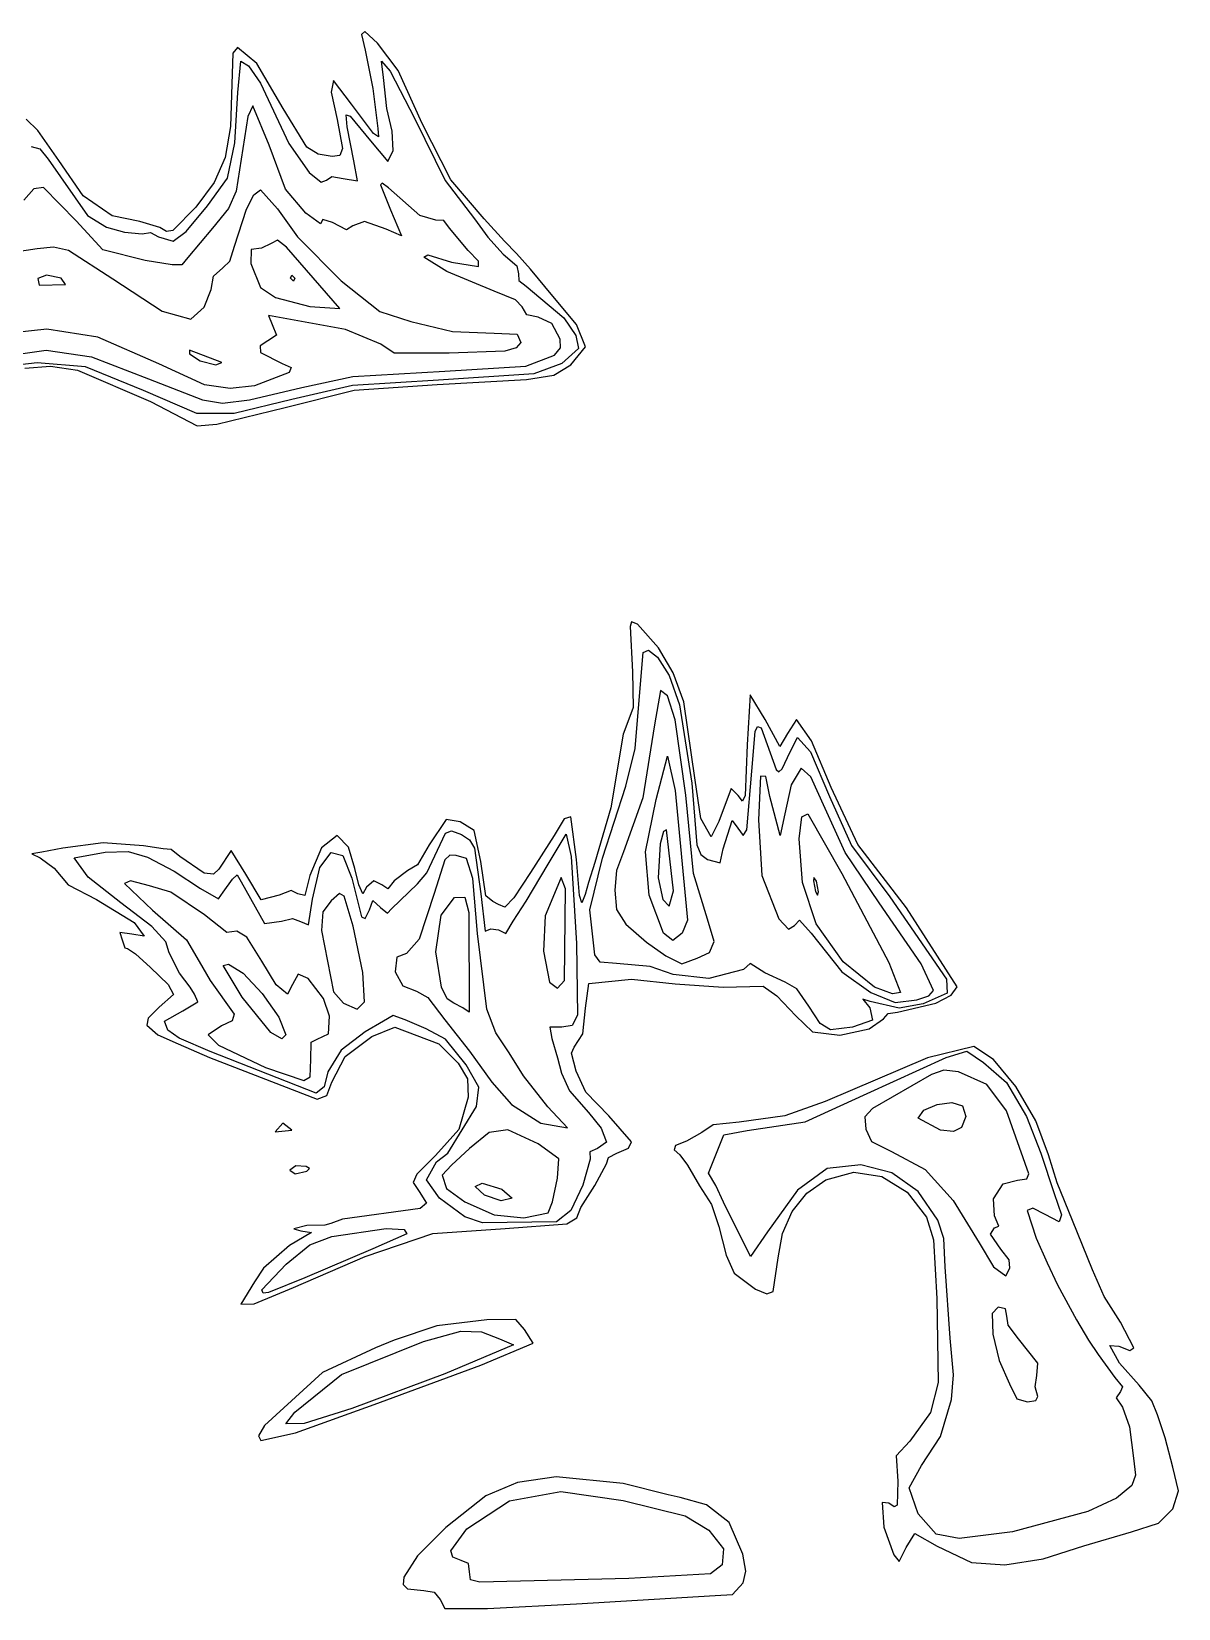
# Model space of a CAD drawing. Extents: x 7 to 148, y 2 to 114.
# Drawn here: x 115.58 to 147.99, y 2.29 to 46.85 of the extents above; entities that cross this region are included whole.
import ezdxf

# ---------------------------------------------------------------- set-up
doc = ezdxf.new("R2010")
doc.units = 0

msp = doc.modelspace()

# ---------------------------------------------------------------- linework, layer by layer
at = {"layer": 'Image'}
for p, q in [((124.996694, 46.849436), (124.903472, 46.762672)), ((125.353343, 46.524108), (124.996694, 46.849436)), ((121.401994, 46.397108), (121.266849, 46.238202)), ((121.943119, 45.947457), (121.401994, 46.397108)), ((124.903472, 46.762672), (125.002688, 46.326922)), ((125.93592, 45.745317), (125.353343, 46.524108)), ((121.266849, 46.238202), (121.241874, 45.359943)), ((121.411847, 45.12824), (121.488796, 46.011341)), ((121.488796, 46.011341), (121.70909, 45.883868)), ((122.690709, 44.670453), (121.943119, 45.947457)), ((125.002688, 46.326922), (125.220948, 45.241693)), ((125.522512, 45.550443), (125.46565, 46.016109)), ((125.46565, 46.016109), (125.716141, 45.733283)), ((121.70909, 45.883868), (122.047498, 45.389796)), ((124.110501, 45.465776), (124.04501, 45.140382)), ((124.623575, 44.796974), (124.110501, 45.465776)), ((125.613298, 44.676424), (125.522512, 45.550443)), ((125.716141, 45.733283), (126.411177, 44.378618)), ((126.61992, 44.246707), (125.93592, 45.745317)), ((121.241874, 45.359943), (121.200399, 44.162723)), ((121.325429, 43.704509), (121.411847, 45.12824)), ((122.047498, 45.389796), (122.852205, 43.687778)), ((124.04501, 45.140382), (124.212098, 44.363642)), ((125.220948, 45.241693), (125.361807, 44.111111)), ((121.827838, 44.746116), (121.686228, 44.449783)), ((122.293504, 43.640444), (121.827838, 44.746116)), ((123.360272, 43.577713), (122.690709, 44.670453)), ((125.238426, 43.971475), (124.623575, 44.796974)), ((125.769034, 44.032514), (125.613298, 44.676424)), ((115.755031, 44.053937), (115.422759, 44.37776)), ((121.200399, 44.162723), (121.046812, 43.289756)), ((121.686228, 44.449783), (121.363285, 42.336693)), ((124.212098, 44.363642), (124.360265, 43.546165)), ((124.495824, 44.153233), (124.46563, 44.493953)), ((124.46563, 44.493953), (124.579239, 44.456088)), ((124.688975, 43.197895), (124.495824, 44.153233)), ((124.579239, 44.456088), (125.153969, 43.757803)), ((126.411177, 44.378618), (127.262189, 42.64004)), ((127.428611, 42.657306), (126.61992, 44.246707)), ((116.344757, 43.207936), (115.755031, 44.053937)), ((121.115548, 42.701138), (121.325429, 43.704509)), ((122.852205, 43.687778), (123.423765, 42.867015)), ((125.153969, 43.757803), (125.642609, 43.179779)), ((125.385246, 43.872259), (125.238426, 43.971475)), ((125.361807, 44.111111), (125.385246, 43.872259)), ((125.796138, 43.488367), (125.769034, 44.032514)), ((115.570011, 43.603112), (115.815979, 43.533002)), ((115.815979, 43.533002), (116.043937, 43.243279)), ((116.043937, 43.243279), (117.161091, 41.649632)), ((121.046812, 43.289756), (120.734988, 42.584527)), ((122.758014, 42.395224), (122.293504, 43.640444)), ((123.672848, 43.380412), (123.360272, 43.577713)), ((124.070554, 43.317862), (123.672848, 43.380412)), ((124.292021, 43.350307), (124.070554, 43.317862)), ((124.360265, 43.546165), (124.292021, 43.350307)), ((125.642609, 43.179779), (125.796138, 43.488367)), ((117.031972, 42.211015), (116.344757, 43.207936)), ((123.423765, 42.867015), (123.766733, 42.592609)), ((124.787656, 42.632706), (124.688975, 43.197895)), ((115.63978, 42.403959), (115.361498, 42.083895)), ((115.914889, 42.43825), (115.63978, 42.403959)), ((116.841012, 41.496491), (115.914889, 42.43825)), ((120.734988, 42.584527), (120.218803, 41.890521)), ((120.55137, 41.925891), (121.115548, 42.701138)), ((121.363285, 42.336693), (121.147927, 41.846423)), ((121.857885, 42.237001), (122.044484, 42.375833)), ((122.044484, 42.375833), (122.525114, 41.836332)), ((123.327105, 41.712902), (122.758014, 42.395224)), ((123.766733, 42.592609), (123.916847, 42.653798)), ((123.916847, 42.653798), (124.06668, 42.753696)), ((124.06668, 42.753696), (124.387638, 42.697709)), ((124.387638, 42.697709), (124.787656, 42.632706)), ((125.487689, 42.568752), (125.437016, 42.513436)), ((125.437016, 42.513436), (125.719682, 41.814959)), ((125.666006, 42.432239), (125.487689, 42.568752)), ((126.552178, 41.653539), (125.666006, 42.432239)), ((127.262189, 42.64004), (128.095912, 41.557168)), ((128.365202, 41.555684), (127.428611, 42.657306)), ((117.855852, 41.640271), (117.031972, 42.211015)), ((120.218803, 41.890521), (119.57418, 41.223056)), ((119.947973, 41.199724), (120.55137, 41.925891)), ((121.655372, 41.825114), (121.857885, 42.237001)), ((117.594282, 40.676205), (116.841012, 41.496491)), ((117.161091, 41.649632), (117.697319, 41.317115)), ((118.639618, 41.480103), (117.855852, 41.640271)), ((119.202097, 41.30995), (118.639618, 41.480103)), ((121.147927, 41.846423), (120.690774, 41.29507)), ((121.317703, 40.780204), (121.655372, 41.825114)), ((122.525114, 41.836332), (123.089284, 41.048599)), ((123.738556, 41.417348), (123.327105, 41.712902)), ((123.811263, 41.533649), (123.738556, 41.417348)), ((124.079733, 41.448983), (123.811263, 41.533649)), ((124.480666, 41.243548), (124.079733, 41.448983)), ((124.99059, 41.477912), (124.659794, 41.359453)), ((125.596584, 41.265084), (124.99059, 41.477912)), ((125.719682, 41.814959), (126.028275, 41.079334)), ((126.997977, 41.515716), (126.552178, 41.653539)), ((127.231531, 41.511576), (126.997977, 41.515716)), ((127.385859, 41.293641), (127.231531, 41.511576)), ((128.095912, 41.557168), (128.47629, 41.037723)), ((128.947171, 40.922984), (128.365202, 41.555684)), ((117.697319, 41.317115), (118.205776, 41.184291)), ((118.205776, 41.184291), (118.705539, 41.13615)), ((118.705539, 41.13615), (118.943772, 41.171375)), ((118.943772, 41.171375), (119.167075, 41.048862)), ((119.167075, 41.048862), (119.579947, 40.929293)), ((119.395529, 41.195882), (119.202097, 41.30995)), ((119.57418, 41.223056), (119.395529, 41.195882)), ((119.579947, 40.929293), (119.947973, 41.199724)), ((120.690774, 41.29507), (119.997945, 40.463165)), ((123.089284, 41.048599), (124.327859, 39.803835)), ((124.659794, 41.359453), (124.480666, 41.243548)), ((126.028275, 41.079334), (125.596584, 41.265084)), ((127.916001, 40.665486), (127.385859, 41.293641)), ((128.47629, 41.037723), (128.905756, 40.554438)), ((114.08819, 40.467576), (115.739188, 40.721456)), ((115.739188, 40.721456), (116.195523, 40.765555)), ((116.195523, 40.765555), (116.624721, 40.668621)), ((116.624721, 40.668621), (117.87696, 39.860162)), ((118.787184, 40.380388), (117.594282, 40.676205)), ((121.18137, 40.363283), (121.317703, 40.780204)), ((121.788259, 40.691853), (121.770026, 40.297158)), ((122.076305, 40.728865), (121.788259, 40.691853)), ((122.352932, 40.860275), (122.076305, 40.728865)), ((122.529673, 40.951689), (122.352932, 40.860275)), ((122.778868, 40.760059), (122.529673, 40.951689)), ((124.29051, 39.020912), (122.778868, 40.760059)), ((128.208933, 40.36261), (127.916001, 40.665486)), ((128.905756, 40.554438), (129.28829, 40.228387)), ((129.285199, 40.575478), (128.947171, 40.922984)), ((129.680031, 40.134399), (129.285199, 40.575478)), ((119.549183, 40.255192), (118.787184, 40.380388)), ((119.821915, 40.25466), (119.549183, 40.255192)), ((119.997945, 40.463165), (119.821915, 40.25466)), ((120.72165, 39.94022), (120.97959, 40.169502)), ((120.97959, 40.169502), (121.18137, 40.363283)), ((121.770026, 40.297158), (122.052447, 39.617936)), ((126.661174, 40.469367), (126.77584, 40.539608)), ((127.313327, 40.065637), (126.661174, 40.469367)), ((126.77584, 40.539608), (127.446623, 40.330331)), ((127.446623, 40.330331), (128.210146, 40.207861)), ((128.210146, 40.207861), (128.208933, 40.36261)), ((129.28829, 40.228387), (129.334401, 39.999473)), ((130.306119, 39.3724), (129.680031, 40.134399)), ((115.998751, 39.96245), (115.752427, 39.874567)), ((115.752427, 39.874567), (115.795631, 39.680229)), ((115.795631, 39.680229), (116.540893, 39.704201)), ((116.411624, 39.875841), (115.998751, 39.96245)), ((116.540893, 39.704203), (116.411624, 39.875841)), ((116.540893, 39.704201), (116.540893, 39.704203)), ((117.87696, 39.860162), (119.269827, 38.945452)), ((120.649848, 39.558598), (120.72165, 39.94022)), ((122.893512, 39.877783), (122.930847, 39.96245)), ((122.983174, 39.793116), (122.893512, 39.877783)), ((122.893512, 39.877783), (122.893512, 39.877783)), ((122.930847, 39.96245), (123.020512, 39.877783)), ((123.020512, 39.877783), (122.983174, 39.793116)), ((124.327859, 39.803835), (125.419121, 38.939156)), ((128.650245, 39.510494), (127.313327, 40.065637)), ((129.334401, 39.999473), (129.346591, 39.809727)), ((129.346591, 39.809727), (129.559265, 39.65607)), ((120.454269, 39.055568), (120.649848, 39.558598)), ((122.052447, 39.617936), (122.470723, 39.336035)), ((122.470723, 39.336035), (123.443844, 39.082838)), ((129.253938, 39.264046), (128.650245, 39.510494)), ((129.443203, 39.073456), (129.253938, 39.264046)), ((129.559265, 39.65607), (130.620081, 38.75836)), ((130.981705, 38.570767), (130.306119, 39.3724)), ((119.269827, 38.945452), (120.077351, 38.723201)), ((120.077351, 38.723201), (120.454269, 39.055568)), ((124.453004, 38.433551), (122.277729, 38.824555)), ((122.277729, 38.824555), (122.374043, 38.571071)), ((123.443844, 39.082838), (124.29051, 39.020912)), ((124.29051, 39.020912), (124.29051, 39.020912)), ((125.419121, 38.939156), (126.297126, 38.658256)), ((129.57562, 38.846398), (129.443203, 39.073456)), ((129.89637, 38.77842), (129.57562, 38.846398)), ((130.282981, 38.598982), (129.89637, 38.77842)), ((116.008324, 38.438452), (114.71217, 38.301742)), ((117.452677, 38.21108), (116.008324, 38.438452)), ((122.374043, 38.571071), (122.497555, 38.269981)), ((125.45208, 38.011444), (124.453004, 38.433551)), ((126.297126, 38.658256), (127.475152, 38.375283)), ((127.475152, 38.375283), (128.651224, 38.325676)), ((128.651224, 38.325676), (129.302107, 38.297408)), ((130.519662, 38.156403), (130.282981, 38.598982)), ((130.620081, 38.75836), (130.961255, 38.255381)), ((131.233168, 37.935794), (130.981705, 38.570767)), ((119.172636, 37.456505), (117.452677, 38.21108)), ((122.258513, 38.112469), (122.040907, 37.963428)), ((122.040907, 37.963428), (122.051794, 37.779724)), ((122.497555, 38.269981), (122.258513, 38.112469)), ((125.822996, 37.761116), (125.45208, 38.011444)), ((129.27164, 37.910105), (128.955549, 37.817489)), ((129.404156, 38.065363), (129.27164, 37.910105)), ((129.302107, 38.297408), (129.404156, 38.065363)), ((130.354403, 37.70612), (130.52347, 37.910185)), ((130.52347, 37.910185), (130.519662, 38.156403)), ((131.033167, 37.887989), (130.563555, 37.471309)), ((130.815095, 37.434592), (131.233168, 37.935794)), ((130.961255, 38.255381), (131.033167, 37.887989)), ((114.729742, 37.666159), (115.99151, 37.845786)), ((115.737455, 37.488905), (114.918567, 37.393501)), ((117.105374, 37.375854), (115.737455, 37.488905)), ((115.99151, 37.845786), (117.272653, 37.660611)), ((117.272653, 37.660611), (118.883161, 37.03622)), ((120.46396, 36.869742), (119.172636, 37.456505)), ((120.951078, 37.499195), (120.037103, 37.845786)), ((120.037103, 37.845786), (120.037305, 37.737666)), ((120.037305, 37.737666), (120.342511, 37.544407)), ((120.342511, 37.544407), (120.786819, 37.429481)), ((120.786819, 37.429481), (120.951078, 37.499195)), ((120.951078, 37.499195), (120.951078, 37.499195)), ((122.051794, 37.779724), (122.660679, 37.466368)), ((122.660679, 37.466368), (122.910964, 37.358079)), ((127.379572, 37.761116), (125.822996, 37.761116)), ((128.955549, 37.817489), (127.379572, 37.761116)), ((129.542249, 37.388611), (130.354403, 37.70612)), ((130.563555, 37.471309), (129.773387, 37.177142)), ((130.335249, 37.139889), (130.815095, 37.434592)), ((115.383768, 37.336582), (116.114004, 37.393683)), ((116.114004, 37.393683), (116.872394, 37.275735)), ((116.872394, 37.275735), (118.939173, 36.390849)), ((118.739882, 36.70194), (117.105374, 37.375854)), ((118.883161, 37.03622), (120.404995, 36.439797)), ((122.855325, 37.210021), (121.877513, 36.835846)), ((122.910964, 37.358079), (122.855325, 37.210021)), ((123.212371, 36.789512), (124.654715, 37.098837)), ((127.077199, 36.997773), (124.645187, 36.843587)), ((124.654715, 37.098837), (127.25384, 37.247201)), ((127.042173, 36.870562), (129.566263, 37.012569)), ((129.773387, 37.177142), (127.077199, 36.997773)), ((127.25384, 37.247201), (129.542249, 37.388611)), ((129.566263, 37.012569), (130.335249, 37.139889)), ((120.248529, 36.059089), (118.739882, 36.70194)), ((120.46396, 36.869739), (120.46396, 36.869742)), ((121.195182, 36.757902), (120.46396, 36.869739)), ((121.877513, 36.835846), (121.195182, 36.757902)), ((121.738488, 36.443157), (123.212371, 36.789512)), ((122.744885, 36.229334), (124.694938, 36.716148)), ((124.645187, 36.843587), (122.935845, 36.450904)), ((124.694938, 36.716148), (127.042173, 36.870562)), ((118.939173, 36.390849), (120.260175, 35.707383)), ((120.404995, 36.439797), (120.972508, 36.348611)), ((120.814845, 35.757368), (122.744885, 36.229334)), ((120.972508, 36.348611), (121.738488, 36.443157)), ((122.935845, 36.450904), (121.303601, 36.05962)), ((121.303601, 36.05962), (120.248529, 36.059089)), ((120.260175, 35.707383), (120.814845, 35.757368)), ((132.532282, 30.172202), (132.493395, 30.034541)), ((132.493395, 30.034541), (132.558014, 28.75714)), ((132.704259, 30.098705), (132.532282, 30.172202)), ((133.293955, 29.433504), (132.704259, 30.098705)), ((133.70752, 28.726291), (133.293955, 29.433504)), ((132.768231, 28.178621), (132.859405, 29.302573)), ((132.859405, 29.302573), (133.008274, 29.364246)), ((133.008274, 29.364246), (133.264112, 29.168471)), ((133.264112, 29.168471), (133.599562, 28.649595)), ((132.558014, 28.75714), (132.579808, 27.748784)), ((133.599562, 28.649595), (133.889623, 27.823642)), ((134.007126, 27.906342), (133.70752, 28.726291)), ((132.639395, 26.585133), (132.768231, 28.178621)), ((133.348517, 28.226352), (133.180507, 27.259894)), ((133.545088, 28.072624), (133.348517, 28.226352)), ((135.882772, 28.109147), (135.803866, 26.690982)), ((136.312384, 27.410648), (135.882772, 28.109147)), ((132.579808, 27.748784), (132.481865, 27.493936)), ((133.761782, 27.399523), (133.545088, 28.072624)), ((133.889623, 27.823642), (134.235045, 25.611468)), ((134.328712, 25.69615), (134.007126, 27.906342)), ((132.481865, 27.493936), (132.292302, 26.99334)), ((133.180507, 27.259894), (132.85199, 25.195986)), ((134.066511, 25.272801), (133.761782, 27.399523)), ((136.025333, 27.069672), (136.091084, 27.210951)), ((136.091084, 27.210951), (136.191848, 27.173082)), ((136.72599, 26.648495), (136.312384, 27.410648)), ((137.190852, 27.408632), (136.941237, 27.012099)), ((137.61904, 26.802405), (137.190852, 27.408632)), ((132.292302, 26.99334), (131.945995, 24.910421)), ((135.936268, 25.950134), (136.025333, 27.069672)), ((136.191848, 27.173082), (136.623449, 25.998603)), ((136.941237, 27.012099), (136.72599, 26.648495)), ((137.013693, 26.497228), (137.220628, 26.901733)), ((137.220628, 26.901733), (137.585513, 26.492359)), ((138.170233, 25.4905), (137.61904, 26.802405)), ((132.372746, 25.526801), (132.639395, 26.585133)), ((133.224295, 25.145802), (133.549776, 26.376148)), ((133.549776, 26.376148), (133.768246, 25.399801)), ((135.803866, 26.690982), (135.744432, 25.263254)), ((136.793184, 26.012325), (137.013693, 26.497228)), ((137.585513, 26.492359), (138.124182, 25.228063)), ((135.788395, 24.285296), (135.936268, 25.950134)), ((136.623449, 25.998603), (136.690872, 25.932387)), ((136.690872, 25.932387), (136.793184, 26.012325)), ((137.321474, 26.030051), (137.044405, 25.557244)), ((137.596638, 25.78359), (137.321474, 26.030051)), ((131.716244, 23.489853), (132.372746, 25.526801)), ((134.235045, 25.611468), (134.376462, 23.867896)), ((134.48768, 24.614442), (134.328712, 25.69615)), ((135.351365, 25.460219), (135.003746, 24.52899)), ((135.542389, 25.25826), (135.351365, 25.460219)), ((136.177544, 25.811008), (136.11759, 24.567972)), ((136.328595, 25.793527), (136.177544, 25.811008)), ((136.439635, 25.231198), (136.328595, 25.793527)), ((137.044405, 25.557244), (136.864889, 24.743635)), ((138.001066, 24.891802), (137.596638, 25.78359)), ((138.92456, 23.872968), (138.170233, 25.4905)), ((132.85199, 25.195986), (132.30991, 23.6646)), ((132.928222, 23.664137), (133.224295, 25.145802)), ((133.768246, 25.399801), (134.111537, 21.737973)), ((134.287562, 23.060062), (134.066511, 25.272801)), ((135.663834, 25.097172), (135.542389, 25.25826)), ((135.744432, 25.263254), (135.663834, 25.097172)), ((136.731298, 24.129803), (136.439635, 25.231198)), ((138.124182, 25.228063), (138.750038, 23.85065)), ((127.293564, 24.582769), (126.818214, 23.862087)), ((127.693359, 24.513287), (127.293564, 24.582769)), ((128.087784, 24.272146), (127.693359, 24.513287)), ((130.629647, 24.60053), (130.343756, 24.129001)), ((130.819933, 24.656572), (130.629647, 24.60053)), ((130.979168, 23.452486), (130.819933, 24.656572)), ((131.945995, 24.910421), (131.492917, 23.369016)), ((134.784716, 24.090234), (134.48768, 24.614442)), ((135.003746, 24.52899), (134.784716, 24.090234)), ((135.126533, 23.757336), (135.376519, 24.553136)), ((135.376519, 24.553136), (135.535756, 24.341469)), ((136.11759, 24.567972), (136.218057, 22.996898)), ((136.864889, 24.743635), (136.731298, 24.129803)), ((137.273119, 24.036535), (137.348792, 24.653357)), ((137.348792, 24.653357), (137.513761, 24.744505)), ((137.513761, 24.744505), (138.47435, 23.052648)), ((138.573912, 23.649425), (138.001066, 24.891802)), ((124.216146, 24.129819), (123.767653, 23.782283)), ((124.532141, 23.80118), (124.216146, 24.129819)), ((126.74584, 23.075487), (127.275025, 24.19747)), ((127.275025, 24.19747), (127.443484, 24.257898)), ((127.443484, 24.257898), (127.727882, 24.155137)), ((127.727882, 24.155137), (127.957355, 24.011524)), ((128.276818, 23.399424), (128.087784, 24.272146)), ((130.343756, 24.129001), (129.680592, 23.083888)), ((130.174836, 23.316911), (130.682835, 24.166503)), ((130.682835, 24.166503), (130.823023, 23.53248)), ((133.431216, 24.239589), (133.345363, 23.890361)), ((133.519504, 24.293347), (133.431216, 24.239589)), ((133.718505, 22.569332), (133.519504, 24.293347)), ((135.535756, 24.341469), (135.682634, 24.128233)), ((135.682634, 24.128233), (135.788395, 24.285296)), ((115.866187, 23.661478), (115.585348, 23.611409)), ((116.458853, 23.774997), (115.866187, 23.661478)), ((117.604892, 23.919899), (116.458853, 23.774997)), ((116.779566, 23.502274), (117.65429, 23.661345)), ((118.744054, 23.839275), (117.604892, 23.919899)), ((117.65429, 23.661345), (118.312714, 23.678185)), ((118.312714, 23.678185), (118.852769, 23.515719)), ((119.295426, 23.748875), (118.744054, 23.839275)), ((119.52134, 23.732861), (119.295426, 23.748875)), ((119.764929, 23.537497), (119.52134, 23.732861)), ((121.217704, 23.706486), (120.871849, 23.17732)), ((121.636467, 23.034477), (121.217704, 23.706486)), ((123.767653, 23.782283), (123.445048, 23.000203)), ((123.725322, 23.224476), (124.041927, 23.652939)), ((124.041927, 23.652939), (124.372761, 23.56778)), ((124.715801, 23.198487), (124.532141, 23.80118)), ((126.818214, 23.862087), (126.486029, 23.303846)), ((127.957355, 24.011524), (128.096936, 23.770337)), ((128.096936, 23.770337), (128.273244, 22.484094)), ((132.30991, 23.6646), (132.10564, 23.144246)), ((133.026785, 22.444885), (132.928222, 23.664137)), ((133.345363, 23.890361), (133.28843, 22.936534)), ((134.376462, 23.867896), (134.488155, 23.595479)), ((135.033494, 23.361712), (135.126533, 23.757336)), ((137.360528, 22.800602), (137.273119, 24.036535)), ((139.53405, 22.224805), (138.573912, 23.649425)), ((138.750038, 23.85065), (139.82875, 22.394138)), ((140.304063, 22.088315), (138.92456, 23.872968)), ((115.585348, 23.611409), (115.823854, 23.502453)), ((115.823854, 23.502453), (116.214244, 23.209387)), ((116.214244, 23.209387), (116.615692, 22.737189)), ((117.180215, 22.956322), (116.779566, 23.502274)), ((118.852769, 23.515719), (119.604663, 23.120921)), ((120.456368, 23.064413), (119.764929, 23.537497)), ((120.871849, 23.17732), (120.723702, 23.039451)), ((123.516377, 22.331932), (123.725322, 23.224476)), ((124.372761, 23.56778), (124.624393, 22.919457)), ((124.830042, 22.732821), (124.715801, 23.198487)), ((126.486029, 23.303846), (126.214769, 23.138839)), ((127.25744, 23.445801), (126.953604, 22.488423)), ((127.39381, 23.575687), (127.25744, 23.445801)), ((127.574726, 23.568527), (127.39381, 23.575687)), ((127.86537, 23.479524), (127.574726, 23.568527)), ((128.043848, 22.909728), (127.86537, 23.479524)), ((128.419408, 22.428668), (128.276818, 23.399424)), ((129.552465, 22.276833), (130.174836, 23.316911)), ((130.823023, 23.53248), (130.976216, 21.078772)), ((131.060393, 22.436488), (130.979168, 23.452486)), ((131.492917, 23.369016), (131.317835, 22.803028)), ((131.358382, 22.025017), (131.716244, 23.489853)), ((134.488155, 23.595479), (134.683547, 23.451073)), ((134.683547, 23.451073), (135.033494, 23.361712)), ((116.615692, 22.737189), (117.416969, 22.319978)), ((118.099525, 22.22416), (117.180215, 22.956322)), ((118.369771, 22.850438), (118.203054, 22.777206)), ((118.203054, 22.777206), (118.997432, 22.018528)), ((118.914184, 22.705098), (118.369771, 22.850438)), ((119.604663, 23.120921), (120.35306, 22.63588)), ((120.723702, 23.039451), (120.456368, 23.064413)), ((120.988059, 22.531415), (121.255976, 22.897267)), ((121.255976, 22.897267), (121.391819, 23.016253)), ((121.391819, 23.016253), (121.500784, 22.817196)), ((121.500784, 22.817196), (122.156746, 21.638405)), ((122.068349, 22.312954), (121.636467, 23.034477)), ((123.445048, 23.000203), (123.296579, 22.430416)), ((124.624393, 22.919457), (124.89876, 21.834745)), ((124.938603, 22.478821), (124.830042, 22.732821)), ((125.24633, 22.851744), (125.040867, 22.669321)), ((125.475842, 22.732821), (125.24633, 22.851744)), ((125.646082, 22.620747), (125.475842, 22.732821)), ((125.824364, 22.847512), (125.646082, 22.620747)), ((125.750537, 22.053123), (126.485313, 22.760401)), ((126.214769, 23.138839), (125.824364, 22.847512)), ((126.485313, 22.760401), (126.74584, 23.075487)), ((128.178758, 21.363381), (128.043848, 22.909728)), ((129.680592, 23.083888), (129.209021, 22.370778)), ((130.545892, 22.944471), (130.091331, 21.859829)), ((130.670823, 22.626971), (130.545892, 22.944471)), ((131.317835, 22.803028), (131.221286, 22.463165)), ((132.10564, 23.144246), (132.060088, 22.582508)), ((133.28843, 22.936534), (133.41501, 22.322177)), ((134.675591, 21.768087), (134.287562, 23.060062)), ((136.218057, 22.996898), (136.694857, 21.773055)), ((137.754604, 21.629896), (137.360528, 22.800602)), ((137.687073, 22.938485), (137.670401, 22.845557)), ((137.670401, 22.845557), (137.728824, 22.549224)), ((137.760761, 22.835979), (137.687073, 22.938485)), ((137.819187, 22.539646), (137.760761, 22.835979)), ((137.760761, 22.835979), (137.760761, 22.835979)), ((138.47435, 23.052648), (139.80802, 20.538369)), ((117.416969, 22.319978), (118.482196, 21.67365)), ((119.510345, 22.527978), (118.914184, 22.705098)), ((120.465648, 21.888036), (119.510345, 22.527978)), ((120.35306, 22.63588), (120.860607, 22.339214)), ((120.860607, 22.339214), (120.988059, 22.531415)), ((122.57062, 22.444123), (122.068349, 22.312954)), ((122.911848, 22.577051), (122.57062, 22.444123)), ((123.100781, 22.4828), (122.911848, 22.577051)), ((123.296579, 22.430416), (123.100781, 22.4828)), ((123.406504, 21.608901), (123.516377, 22.331932)), ((124.04073, 22.284387), (123.811981, 21.968724)), ((124.28444, 22.48877), (124.04073, 22.284387)), ((124.415219, 22.411588), (124.28444, 22.48877)), ((124.662503, 21.569444), (124.415219, 22.411588)), ((125.040867, 22.669321), (124.938603, 22.478821)), ((125.12945, 22.027363), (125.222956, 22.295597)), ((125.222956, 22.295597), (125.440319, 22.091397)), ((126.953604, 22.488423), (126.529752, 21.204515)), ((127.151118, 21.882511), (127.534298, 22.376202)), ((127.534298, 22.376202), (127.817829, 22.385719)), ((127.817829, 22.385719), (127.939425, 21.950451)), ((128.273244, 22.484094), (128.401069, 21.430342)), ((128.610116, 22.267154), (128.419408, 22.428668)), ((129.209021, 22.370778), (128.953767, 22.102444)), ((130.642598, 20.028986), (130.670823, 22.626971)), ((131.124739, 22.224821), (131.060393, 22.436488)), ((131.221286, 22.463165), (131.124739, 22.224821)), ((132.060088, 22.582508), (132.110246, 22.037452)), ((133.439338, 21.372988), (133.026785, 22.444885)), ((133.41501, 22.322177), (133.596254, 22.135456)), ((133.596254, 22.135456), (133.718505, 22.569332)), ((133.718505, 22.569332), (133.718505, 22.569332)), ((137.728824, 22.549224), (137.784839, 22.441485)), ((137.784839, 22.441485), (137.819187, 22.539646)), ((139.82875, 22.394138), (141.431872, 20.072798)), ((118.977683, 21.558138), (118.099525, 22.22416)), ((118.997432, 22.018528), (119.953436, 21.179268)), ((121.094803, 21.386743), (120.465648, 21.888036)), ((123.811981, 21.968724), (123.774055, 21.442243)), ((125.010172, 21.787978), (125.12945, 22.027363)), ((125.440319, 22.091397), (125.640991, 21.936812)), ((125.640991, 21.936812), (125.750537, 22.053123)), ((127.003544, 20.843505), (127.151118, 21.882511)), ((127.939425, 21.950451), (127.941541, 19.134476)), ((128.777838, 22.182488), (128.610116, 22.267154)), ((128.953767, 22.102444), (128.777838, 22.182488)), ((129.188669, 21.70826), (129.552465, 22.276833)), ((130.091331, 21.859829), (130.045631, 20.858941)), ((131.493563, 20.761185), (131.358382, 22.025017)), ((132.110246, 22.037452), (132.374836, 21.628234)), ((140.712915, 20.503793), (139.53405, 22.224805)), ((141.731821, 19.850125), (140.304063, 22.088315)), ((118.414651, 21.344289), (118.069894, 21.392878)), ((118.069894, 21.392878), (118.138775, 21.181306)), ((118.482196, 21.67365), (118.763702, 21.28412)), ((119.373376, 21.129035), (118.977683, 21.558138)), ((121.381886, 21.424378), (121.094803, 21.386743)), ((121.663325, 21.257745), (121.381886, 21.424378)), ((122.156746, 21.638405), (122.639512, 21.712427)), ((122.639512, 21.712427), (122.953824, 21.788724)), ((122.953824, 21.788724), (123.176023, 21.703802)), ((123.176023, 21.703802), (123.406504, 21.608901)), ((123.774055, 21.442243), (124.110993, 19.710724)), ((124.941892, 20.254943), (124.662503, 21.569444)), ((124.89876, 21.834745), (125.010172, 21.787978)), ((128.401069, 21.430342), (128.552892, 21.494109)), ((128.552892, 21.494109), (128.77697, 21.463841)), ((128.77697, 21.463841), (128.977943, 21.36098)), ((128.977943, 21.36098), (129.188669, 21.70826)), ((132.374836, 21.628234), (132.95441, 21.111085)), ((134.111537, 21.737973), (133.966007, 21.370464)), ((134.871845, 21.132738), (134.675591, 21.768087)), ((136.694857, 21.773055), (136.96363, 21.480084)), ((136.96363, 21.480084), (137.133639, 21.583472)), ((137.133639, 21.583472), (137.282587, 21.736043)), ((137.282587, 21.736043), (137.60607, 21.365135)), ((138.51751, 20.557618), (137.754604, 21.629896)), ((118.138775, 21.181306), (118.215867, 20.95563)), ((118.215867, 20.95563), (118.289813, 20.934622)), ((118.763702, 21.28412), (118.414651, 21.344289)), ((119.464516, 20.809329), (119.373376, 21.129035)), ((119.953436, 21.179268), (120.311182, 20.566254)), ((122.086634, 20.573807), (121.663325, 21.257745)), ((126.529752, 21.204515), (126.172523, 20.798216)), ((128.441671, 19.224241), (128.178758, 21.363381)), ((130.976216, 21.078772), (131.002816, 19.051453)), ((132.95441, 21.111085), (133.500943, 20.731401)), ((133.703257, 21.166473), (133.439338, 21.372988)), ((133.439338, 21.372988), (133.439338, 21.372988)), ((133.966007, 21.370464), (133.703257, 21.166473)), ((134.739017, 20.827807), (134.871845, 21.132738)), ((137.60607, 21.365135), (138.473384, 20.276822)), ((118.289813, 20.934622), (118.516888, 20.787432)), ((118.516888, 20.787432), (118.943679, 20.401521)), ((119.760849, 20.235141), (119.464516, 20.809329)), ((120.311182, 20.566254), (120.628681, 20.030634)), ((122.491921, 19.91329), (122.086634, 20.573807)), ((125.8974, 20.692194), (125.850624, 20.280837)), ((126.172523, 20.798216), (125.8974, 20.692194)), ((127.158953, 19.846135), (127.003544, 20.843505)), ((130.045631, 20.858941), (130.215735, 19.983819)), ((131.6415, 20.546222), (131.493563, 20.761185)), ((132.105395, 20.511726), (131.6415, 20.546222)), ((133.057752, 20.427566), (132.105395, 20.511726)), ((133.500943, 20.731401), (133.956202, 20.50045)), ((133.956202, 20.50045), (134.388931, 20.658474)), ((134.388931, 20.658474), (134.739017, 20.827807)), ((134.388931, 20.658474), (134.388931, 20.658474)), ((135.882323, 20.511609), (135.695575, 20.339778)), ((136.295654, 20.246375), (135.882323, 20.511609)), ((139.399747, 19.843003), (138.51751, 20.557618)), ((139.80802, 20.538369), (140.133971, 19.693519)), ((141.063926, 19.751765), (140.712915, 20.503793)), ((118.943679, 20.401521), (119.436269, 19.922759)), ((120.057182, 19.8479), (119.760849, 20.235141)), ((120.988514, 20.451647), (121.146478, 20.489141)), ((121.530879, 19.559581), (120.988514, 20.451647)), ((121.146478, 20.489141), (121.553395, 20.241374)), ((121.553395, 20.241374), (122.093195, 19.662731)), ((123.110933, 20.211915), (122.951646, 19.916948)), ((123.399397, 20.092182), (123.110933, 20.211915)), ((123.828708, 19.522568), (123.399397, 20.092182)), ((124.982625, 19.429444), (124.941892, 20.254943)), ((125.850624, 20.280837), (126.067099, 19.884895)), ((131.329132, 19.945791), (132.526935, 20.073679)), ((132.526935, 20.073679), (133.766989, 19.942007)), ((133.708644, 20.200772), (133.057752, 20.427566)), ((134.719473, 20.091412), (133.708644, 20.200772)), ((135.695575, 20.339778), (134.719473, 20.091412)), ((136.877313, 19.981141), (136.295654, 20.246375)), ((138.473384, 20.276822), (139.292049, 19.688573)), ((141.431872, 20.072798), (141.455453, 19.671888)), ((119.591516, 19.633596), (119.183346, 19.278205)), ((119.436269, 19.922759), (119.591516, 19.633596)), ((120.184182, 19.642475), (120.057182, 19.8479)), ((120.277286, 19.424766), (120.184182, 19.642475)), ((120.628681, 20.030634), (121.30647, 19.084171)), ((122.093195, 19.662731), (122.564644, 19.000198)), ((122.80779, 19.642475), (122.491921, 19.91329)), ((122.951646, 19.916948), (122.80779, 19.642475)), ((124.110993, 19.710724), (124.391756, 19.387243)), ((126.067099, 19.884895), (126.453587, 19.727142)), ((126.453587, 19.727142), (126.778565, 19.55343)), ((127.321439, 19.514628), (127.158953, 19.846135)), ((130.215735, 19.983819), (130.439522, 19.819829)), ((130.439522, 19.819829), (130.642598, 20.028986)), ((130.642598, 20.028986), (130.642598, 20.028986)), ((131.233168, 19.250914), (131.329132, 19.945791)), ((133.766989, 19.942007), (135.125456, 19.845074)), ((135.125456, 19.845074), (136.24891, 19.869681)), ((136.24891, 19.869681), (136.640869, 19.601034)), ((137.207337, 19.796746), (136.877313, 19.981141)), ((137.540827, 19.303809), (137.207337, 19.796746)), ((139.292049, 19.688573), (139.982912, 19.410294)), ((139.904388, 19.652496), (139.399747, 19.843003)), ((139.399747, 19.843003), (139.399747, 19.843003)), ((140.133971, 19.693519), (139.904388, 19.652496)), ((141.455453, 19.671888), (140.778031, 19.375847)), ((140.93499, 19.594495), (141.063926, 19.751765)), ((141.136232, 19.388076), (141.561, 19.621046)), ((141.561, 19.621046), (141.731821, 19.850125)), ((119.183346, 19.278205), (118.877378, 18.96738)), ((119.337006, 18.879653), (119.8533, 19.176661)), ((119.8533, 19.176661), (120.277286, 19.424766)), ((122.342703, 18.565654), (121.530879, 19.559581)), ((123.99596, 19.025095), (123.828708, 19.522568)), ((124.391756, 19.387243), (124.779158, 19.222534)), ((124.779158, 19.222534), (124.982625, 19.429444)), ((124.982625, 19.429444), (124.982625, 19.429444)), ((126.778565, 19.55343), (127.256819, 18.922809)), ((127.507898, 19.388476), (127.321439, 19.514628)), ((127.761839, 19.261476), (127.507898, 19.388476)), ((127.761842, 19.261476), (127.761839, 19.261476)), ((127.941541, 19.134476), (127.761842, 19.261476)), ((128.695666, 18.556643), (128.441671, 19.224241)), ((131.16068, 18.528732), (131.233168, 19.250914)), ((136.640869, 19.601034), (137.176001, 19.033789)), ((137.861821, 18.816976), (137.540827, 19.303809)), ((139.28014, 19.438093), (139.072125, 19.502053)), ((139.072125, 19.502053), (139.261936, 19.260751)), ((139.261936, 19.260751), (139.344727, 18.914684)), ((140.096722, 19.247691), (139.28014, 19.438093)), ((139.982912, 19.410294), (140.591104, 19.482551)), ((140.051024, 19.134492), (141.136232, 19.388076)), ((140.778031, 19.375847), (140.096722, 19.247691)), ((140.591104, 19.482551), (140.93499, 19.594495)), ((140.591104, 19.482551), (140.591104, 19.482551)), ((118.877378, 18.96738), (118.833957, 18.771042)), ((118.833957, 18.771042), (119.149813, 18.495882)), ((119.426636, 18.626609), (119.337006, 18.879653)), ((120.946181, 18.748978), (120.565181, 18.494881)), ((121.243089, 18.892627), (120.946181, 18.748978)), ((121.30647, 19.084171), (121.243089, 18.892627)), ((122.564644, 19.000198), (122.766512, 18.50076)), ((123.964839, 18.527239), (123.99596, 19.025095)), ((125.520927, 18.883519), (125.005048, 18.577687)), ((125.801233, 19.042059), (125.520927, 18.883519)), ((126.133746, 18.918423), (125.801233, 19.042059)), ((126.727505, 18.666413), (126.133746, 18.918423)), ((127.256819, 18.922809), (127.952069, 18.033811)), ((130.85776, 18.764764), (130.563252, 18.711132)), ((131.002816, 19.051453), (130.85776, 18.764764)), ((137.176001, 19.033789), (137.645846, 18.577239)), ((138.154671, 18.638771), (137.861821, 18.816976)), ((137.861821, 18.816976), (137.861821, 18.816976)), ((139.344727, 18.914684), (138.77662, 18.712686)), ((139.250491, 18.662926), (139.656401, 18.950704)), ((139.656401, 18.950704), (139.788693, 19.095131)), ((139.788693, 19.095131), (140.051024, 19.134492)), ((119.149813, 18.495882), (119.718516, 18.246755)), ((119.750848, 18.406079), (119.426636, 18.626609)), ((120.625125, 18.023783), (119.750848, 18.406079)), ((120.565181, 18.494881), (120.861938, 18.202882)), ((122.647575, 18.382819), (122.342703, 18.565654)), ((122.342703, 18.565654), (122.342703, 18.565654)), ((122.766512, 18.50076), (122.647575, 18.382819)), ((123.467633, 17.800978), (123.479523, 18.292399)), ((123.479523, 18.292399), (123.647767, 18.372477)), ((123.647767, 18.372477), (123.964839, 18.527239)), ((125.005048, 18.577687), (124.325688, 18.061661)), ((124.444332, 17.887331), (125.196516, 18.452762)), ((125.196516, 18.452762), (125.839474, 18.711106)), ((125.839474, 18.711106), (127.088793, 18.243268)), ((127.271544, 18.371919), (126.727505, 18.666413)), ((127.863526, 17.652811), (127.271544, 18.371919)), ((129.076496, 17.987255), (128.695666, 18.556643)), ((130.563252, 18.711132), (130.227813, 18.711132)), ((130.227813, 18.711132), (130.276769, 18.393633)), ((130.276769, 18.393633), (130.440779, 17.847504)), ((130.907493, 18.150605), (131.16068, 18.528732)), ((137.645846, 18.577239), (138.422626, 18.485673)), ((138.77662, 18.712686), (138.154671, 18.638771)), ((138.422626, 18.485673), (139.250491, 18.662926)), ((119.718516, 18.246755), (120.607515, 17.859479)), ((120.607515, 17.859479), (123.652831, 16.679151)), ((123.61666, 16.848479), (120.625125, 18.023783)), ((120.861938, 18.202882), (122.187906, 17.573792)), ((124.325688, 18.061661), (123.951844, 17.452635)), ((124.063284, 17.158337), (124.444332, 17.887331)), ((127.088793, 18.243268), (127.63544, 17.694332)), ((127.952069, 18.033811), (128.587259, 17.161539)), ((129.483261, 17.335169), (129.076496, 17.987255)), ((130.440779, 17.847504), (130.555836, 17.41571)), ((130.832311, 17.973755), (130.907493, 18.150605)), ((130.968323, 17.473273), (130.832311, 17.973755)), ((140.89177, 17.842478), (138.001524, 16.607957)), ((139.191825, 16.840549), (141.427416, 17.856103)), ((142.20693, 18.164612), (140.89177, 17.842478)), ((141.427416, 17.856103), (142.012012, 18.036393)), ((142.012012, 18.036393), (142.4759, 17.717602)), ((142.761095, 17.804005), (142.20693, 18.164612)), ((122.187906, 17.573792), (123.274511, 17.208764)), ((123.454642, 17.304927), (123.467633, 17.800978)), ((123.467633, 17.800978), (123.467633, 17.800978)), ((123.951844, 17.452635), (123.850272, 17.031558)), ((127.63544, 17.694332), (127.899951, 17.250723)), ((128.213807, 17.021048), (127.863526, 17.652811)), ((130.555836, 17.41571), (130.778752, 16.918141)), ((131.242799, 16.874689), (130.968323, 17.473273)), ((141.357924, 17.500857), (141.007256, 17.37942)), ((141.77444, 17.448484), (141.357924, 17.500857)), ((142.572876, 17.092095), (141.77444, 17.448484)), ((142.4759, 17.717602), (143.131881, 17.144812)), ((143.393366, 17.036017), (142.761095, 17.804005)), ((123.274511, 17.208764), (123.454642, 17.304927)), ((123.850272, 17.031558), (123.61666, 16.848479)), ((123.921305, 16.786498), (124.063284, 17.158337)), ((127.899951, 17.250723), (127.9168, 16.736303)), ((128.148559, 16.471485), (128.213807, 17.021048)), ((128.587259, 17.161539), (129.137844, 16.525813)), ((130.168809, 16.464111), (129.483261, 17.335169)), ((141.007256, 17.37942), (139.33879, 16.418357)), ((143.124674, 16.348721), (142.572876, 17.092095)), ((143.131881, 17.144812), (143.695228, 16.191468)), ((143.960197, 16.068417), (143.393366, 17.036017)), ((123.652831, 16.679151), (123.921305, 16.786498)), ((127.9168, 16.736303), (127.648201, 15.825316)), ((129.137844, 16.525813), (129.97361, 16.004337)), ((130.778752, 16.918141), (131.31449, 16.298135)), ((131.893485, 16.204709), (131.242799, 16.874689)), ((138.001524, 16.607957), (136.860881, 16.209598)), ((137.434761, 16.040974), (139.191825, 16.840549)), ((140.79229, 16.363296), (141.16527, 16.527444)), ((141.16527, 16.527444), (141.584458, 16.586173)), ((141.584458, 16.586173), (141.884221, 16.492879)), ((141.884221, 16.492879), (141.981139, 16.192659)), ((127.345388, 15.155148), (128.148559, 16.471485)), ((130.725169, 15.867365), (130.168809, 16.464111)), ((131.31449, 16.298135), (131.679107, 15.855201)), ((132.535501, 15.471107), (131.893485, 16.204709)), ((136.860881, 16.209598), (135.572517, 16.030825)), ((139.33879, 16.418357), (139.126007, 16.178721)), ((139.126007, 16.178721), (139.155601, 15.834263)), ((140.631156, 16.14033), (140.79229, 16.363296)), ((141.266155, 15.804717), (140.631156, 16.14033)), ((141.981139, 16.192659), (141.852773, 15.880862)), ((143.763824, 14.565154), (143.124674, 16.348721)), ((143.695228, 16.191468), (144.094389, 15.150964)), ((144.318041, 15.108975), (143.960197, 16.068417)), ((122.681845, 15.999133), (122.466456, 15.753748)), ((122.466456, 15.753748), (122.933392, 15.805183)), ((122.933392, 15.805183), (122.681845, 15.999133)), ((122.933392, 15.805183), (122.933392, 15.805183)), ((127.648201, 15.825316), (126.993188, 15.081861)), ((128.506442, 15.73705), (127.956109, 15.27965)), ((129.036194, 15.815811), (128.506442, 15.73705)), ((129.896952, 15.415267), (129.036194, 15.815811)), ((129.97361, 16.004337), (130.725169, 15.867365)), ((130.725169, 15.867365), (130.725169, 15.867365)), ((131.679107, 15.855201), (131.825834, 15.462402)), ((134.518699, 15.736743), (134.084568, 15.493814)), ((134.837017, 15.950714), (134.518699, 15.736743)), ((134.704497, 14.59134), (135.144491, 15.673447)), ((135.572517, 16.030825), (134.837017, 15.950714)), ((135.144491, 15.673447), (135.802453, 15.789879)), ((135.802453, 15.789879), (137.434761, 16.040974)), ((139.155601, 15.834263), (139.310184, 15.481323)), ((141.632959, 15.766332), (141.266155, 15.804717)), ((141.266155, 15.804717), (141.266155, 15.804717)), ((141.852773, 15.880862), (141.632959, 15.766332)), ((127.018707, 14.905921), (127.345388, 15.155148)), ((127.956109, 15.27965), (127.444339, 14.816635)), ((130.480506, 14.993553), (129.896952, 15.415267)), ((131.566826, 15.281039), (131.358305, 15.193807)), ((131.358305, 15.193807), (131.361602, 14.979271)), ((131.825834, 15.462402), (131.566826, 15.281039)), ((131.88562, 15.033499), (132.115394, 15.152914)), ((132.115394, 15.152914), (132.45069, 15.295744)), ((132.45069, 15.295744), (132.535501, 15.471107)), ((133.777795, 15.372479), (133.739993, 15.246977)), ((133.739993, 15.246977), (133.894428, 15.108742)), ((134.084568, 15.493814), (133.777795, 15.372479)), ((139.310184, 15.481323), (139.879293, 15.197613)), ((139.879293, 15.197613), (140.828736, 14.69449)), ((123.050329, 14.798212), (122.872308, 14.668227)), ((123.340586, 14.776667), (123.050329, 14.798212)), ((123.434465, 14.718237), (123.340586, 14.776667)), ((123.356805, 14.643804), (123.434465, 14.718237)), ((126.993188, 15.081861), (126.468274, 14.56204)), ((126.742341, 14.398272), (127.018707, 14.905921)), ((127.444339, 14.816635), (127.18376, 14.527062)), ((130.435974, 14.447507), (130.480506, 14.993553)), ((131.361602, 14.979271), (131.154412, 14.246268)), ((131.4932, 14.239005), (131.825834, 14.846273)), ((131.825834, 14.846273), (131.88562, 15.033499)), ((133.894428, 15.108742), (134.111762, 14.814349)), ((134.111762, 14.814349), (134.450428, 14.233909)), ((138.058647, 14.714545), (137.219066, 14.105607)), ((139.012887, 14.823599), (138.058647, 14.714545)), ((139.891545, 14.599816), (139.012887, 14.823599)), ((144.094389, 15.150964), (144.474944, 14.012149)), ((144.56301, 14.315541), (144.318041, 15.108975)), ((122.872308, 14.668227), (123.0291, 14.564946)), ((123.0291, 14.564946), (123.356807, 14.643806)), ((123.356807, 14.643806), (123.356805, 14.643804)), ((126.468274, 14.56204), (126.365874, 14.324597)), ((126.365874, 14.324597), (126.531774, 14.072778)), ((127.105673, 13.878124), (126.742341, 14.398272)), ((127.18376, 14.527062), (127.302065, 14.156429)), ((128.111543, 14.214113), (128.315542, 14.308482)), ((128.315542, 14.308482), (128.864523, 14.135194)), ((130.301836, 13.776654), (130.435974, 14.447507)), ((134.916163, 14.239256), (134.704497, 14.59134)), ((137.487729, 14.018612), (138.01982, 14.39808)), ((138.01982, 14.39808), (138.815108, 14.61402)), ((138.815108, 14.61402), (139.609513, 14.489164)), ((139.609513, 14.489164), (140.320261, 14.054294)), ((140.636314, 14.070252), (139.891545, 14.599816)), ((140.828736, 14.69449), (141.618159, 13.813323)), ((142.764142, 13.859881), (143.037453, 14.281707)), ((143.037453, 14.281707), (143.438279, 14.393148)), ((143.438279, 14.393148), (143.702596, 14.425499)), ((143.702596, 14.425499), (143.763824, 14.565154)), ((144.989095, 13.25015), (144.56301, 14.315541)), ((126.531774, 14.072778), (126.734745, 13.735261)), ((127.820395, 13.349233), (127.105673, 13.878124)), ((127.302065, 14.156429), (127.821896, 13.774399)), ((128.375672, 13.96889), (128.111543, 14.214113)), ((128.844075, 13.807758), (128.375672, 13.96889)), ((128.375672, 13.96889), (128.375672, 13.96889)), ((129.156829, 13.881903), (128.844075, 13.807758)), ((128.864523, 14.135194), (129.156829, 13.881903)), ((131.154412, 14.246268), (130.813336, 13.530399)), ((131.104586, 13.616214), (131.4932, 14.239005)), ((134.450428, 14.233909), (134.789486, 13.697142)), ((135.12783, 13.763108), (134.916163, 14.239256)), ((137.219066, 14.105607), (136.371791, 12.925665)), ((137.074325, 13.504548), (137.487729, 14.018612)), ((140.320261, 14.054294), (140.864585, 13.34019)), ((141.188887, 13.261966), (140.636314, 14.070252)), ((142.790098, 13.377253), (142.764142, 13.859881)), ((144.474944, 14.012149), (144.680486, 13.409535)), ((126.555348, 13.59143), (124.364818, 13.289925)), ((126.734745, 13.735261), (126.555348, 13.59143)), ((127.821896, 13.774399), (128.650838, 13.406254)), ((128.650838, 13.406254), (129.492669, 13.327357)), ((129.492669, 13.327357), (130.175659, 13.462502)), ((130.175659, 13.462502), (130.301836, 13.776654)), ((130.175659, 13.462502), (130.175659, 13.462502)), ((130.813336, 13.530399), (130.411699, 13.213373)), ((130.985781, 13.321634), (131.104586, 13.616214)), ((134.789486, 13.697142), (134.999142, 13.080817)), ((135.892387, 12.232569), (135.12783, 13.763108)), ((136.797754, 12.885686), (137.074325, 13.504548)), ((141.618159, 13.813323), (142.358888, 12.615151)), ((142.908687, 13.093215), (142.790098, 13.377253)), ((143.871745, 13.593594), (143.7105, 13.527478)), ((143.7105, 13.527478), (143.969, 12.748125)), ((144.218349, 13.421573), (143.871745, 13.593594)), ((144.614244, 13.207817), (144.218349, 13.421573)), ((144.680486, 13.409535), (144.614244, 13.207817)), ((123.352783, 13.108325), (122.988876, 13.011381)), ((122.988876, 13.011381), (123.189853, 12.956452)), ((123.189853, 12.956452), (123.486186, 12.908616)), ((123.868257, 13.121422), (123.352783, 13.108325)), ((124.033624, 13.162004), (123.868257, 13.121422)), ((124.364818, 13.289925), (124.033624, 13.162004)), ((124.063027, 12.797073), (125.600846, 13.024957)), ((125.600846, 13.024957), (126.103183, 12.998828)), ((126.103183, 12.998828), (126.186586, 12.870928)), ((126.915173, 12.886237), (128.959678, 13.028091)), ((128.316667, 13.185822), (127.820395, 13.349233)), ((130.411699, 13.213373), (128.316667, 13.185811)), ((128.316667, 13.185811), (128.316667, 13.185822)), ((128.959678, 13.028091), (130.701604, 13.15638)), ((130.701604, 13.15638), (130.985781, 13.321634)), ((134.999142, 13.080817), (135.210417, 12.271928)), ((136.371791, 12.925665), (135.892387, 12.232569)), ((140.864585, 13.34019), (141.063853, 12.704042)), ((141.355131, 12.745456), (141.188887, 13.261966)), ((142.678086, 12.858785), (142.790153, 13.038484)), ((142.790153, 13.038484), (142.908687, 13.093215)), ((145.558268, 11.853152), (144.989095, 13.25015)), ((122.864574, 12.541938), (122.128631, 11.901634)), ((122.772611, 12.017603), (123.443523, 12.562246)), ((123.486186, 12.908616), (122.864574, 12.541938)), ((123.443523, 12.562246), (124.063027, 12.797073)), ((125.006897, 12.230349), (126.915173, 12.886237)), ((126.186586, 12.870928), (125.221842, 12.444796)), ((136.676162, 12.191818), (136.797754, 12.885686)), ((141.063853, 12.704042), (141.159579, 11.048819)), ((141.39124, 11.937818), (141.355131, 12.745456)), ((142.358888, 12.615151), (142.765896, 11.941325)), ((142.9703, 12.434742), (142.678086, 12.858785)), ((143.969, 12.748125), (144.275112, 12.051062)), ((122.978178, 11.353847), (125.006897, 12.230349)), ((125.221842, 12.444796), (123.296829, 11.634)), ((135.210417, 12.271928), (135.436063, 11.761587)), ((136.536739, 11.238898), (136.676162, 12.191818)), ((143.20605, 12.139204), (142.9703, 12.434742)), ((143.222688, 11.902007), (143.20605, 12.139204)), ((144.275112, 12.051062), (144.571162, 11.429819)), ((122.128631, 11.901634), (121.876828, 11.513914)), ((122.08918, 11.286656), (122.772611, 12.017603)), ((123.296829, 11.634), (122.277147, 11.21211)), ((135.436063, 11.761587), (136.03372, 11.312299)), ((141.535437, 9.921952), (141.39124, 11.937818)), ((142.765896, 11.941325), (143.106044, 11.685702)), ((143.106044, 11.685702), (143.222694, 11.902007)), ((143.222694, 11.902007), (143.222688, 11.902007)), ((145.889455, 11.105773), (145.558268, 11.853152)), ((121.876828, 11.513914), (121.496522, 10.88369)), ((121.872755, 10.893178), (122.978186, 11.353847)), ((122.121928, 11.199618), (122.08918, 11.286656)), ((122.08918, 11.286656), (122.08918, 11.286656)), ((122.277147, 11.21211), (122.121928, 11.199618)), ((122.978186, 11.353847), (122.978178, 11.353847)), ((136.03372, 11.312299), (136.354872, 11.180429)), ((136.354872, 11.180429), (136.536739, 11.238898)), ((144.571162, 11.429819), (145.110197, 10.44493)), ((121.496522, 10.88369), (121.872755, 10.893178)), ((141.159579, 11.048819), (141.197906, 8.675666)), ((142.892118, 10.799897), (142.724047, 10.621698)), ((143.102589, 10.752486), (142.892118, 10.799897)), ((143.137292, 10.544439), (143.102589, 10.752486)), ((146.346472, 10.375358), (145.889455, 11.105773)), ((127.029771, 10.271864), (125.823017, 9.867803)), ((128.445339, 10.441839), (127.029771, 10.271864)), ((129.260342, 10.456153), (128.445339, 10.441839)), ((129.505923, 10.164776), (129.260342, 10.456153)), ((142.724047, 10.621698), (142.746082, 10.038538)), ((143.17224, 10.291901), (143.137292, 10.544439)), ((143.466398, 9.907046), (143.17224, 10.291901)), ((145.110197, 10.44493), (145.450356, 9.867686)), ((146.727612, 9.652853), (146.346472, 10.375358)), ((124.340165, 8.895609), (126.653697, 9.834534)), ((125.823017, 9.867803), (125.298743, 9.651824)), ((126.653697, 9.834534), (127.708757, 10.11978)), ((127.708757, 10.11978), (128.2895, 10.099908)), ((128.2895, 10.099908), (128.799004, 9.907956)), ((128.799004, 9.907956), (129.201171, 9.739075)), ((129.751503, 9.785041), (129.505923, 10.164776)), ((141.634387, 8.889927), (141.535437, 9.921952)), ((142.746082, 10.038538), (142.921854, 9.294442)), ((144.015572, 9.215946), (143.466398, 9.907046)), ((145.450356, 9.867686), (145.720492, 9.464171)), ((125.298743, 9.651824), (123.797743, 8.950028)), ((129.201171, 9.739075), (127.25384, 8.913264)), ((128.269838, 9.16447), (129.751503, 9.785041)), ((145.720492, 9.464171), (146.190238, 8.816482)), ((146.318828, 9.220402), (146.05011, 9.717496)), ((146.05011, 9.717496), (146.29954, 9.696329)), ((146.29954, 9.696329), (146.614676, 9.578097)), ((146.614676, 9.578097), (146.727612, 9.652853)), ((123.797743, 8.950028), (122.160313, 7.458735)), ((127.25384, 8.913264), (124.629176, 7.938278)), ((125.264176, 8.049604), (128.269838, 9.16447)), ((142.921854, 9.294442), (143.214994, 8.633433)), ((143.984923, 8.873778), (144.015572, 9.215946)), ((146.875246, 8.59918), (146.318828, 9.220402)), ((123.013712, 7.833789), (124.340165, 8.895609)), ((141.197906, 8.675666), (140.977439, 7.822147)), ((141.575572, 8.186719), (141.634387, 8.889927)), ((143.214994, 8.633433), (143.425153, 8.214172)), ((143.935449, 8.550338), (143.984923, 8.873778)), ((144.016522, 8.27599), (143.935449, 8.550338)), ((146.190238, 8.816482), (146.40989, 8.549918)), ((146.40989, 8.549918), (146.351438, 8.417555)), ((147.235079, 8.149133), (146.875246, 8.59918)), ((123.037307, 7.247055), (125.264176, 8.049604)), ((141.264697, 7.145223), (141.575572, 8.186719)), ((143.425153, 8.214172), (143.721486, 8.127823)), ((143.721486, 8.127823), (143.954227, 8.15948)), ((143.954227, 8.15948), (144.016522, 8.27599)), ((144.016522, 8.27599), (144.016522, 8.27599)), ((146.351438, 8.417555), (146.229763, 8.239511)), ((146.229763, 8.239511), (146.409649, 7.978146)), ((147.394435, 7.756817), (147.235079, 8.149133)), ((122.766512, 7.505278), (123.013712, 7.833789)), ((124.629176, 7.938278), (123.280271, 7.508215)), ((140.977439, 7.822147), (140.399651, 7.014783)), ((146.409649, 7.978146), (146.608163, 7.422355)), ((147.609369, 7.103469), (147.394435, 7.756817)), ((122.160313, 7.458735), (121.988693, 7.164485)), ((121.988693, 7.164485), (122.055269, 7.036524)), ((122.055269, 7.036524), (123.037307, 7.247058)), ((123.280271, 7.508215), (122.766512, 7.505278)), ((122.766512, 7.505278), (122.766512, 7.505278)), ((123.037307, 7.247058), (123.037307, 7.247055)), ((140.723408, 6.325529), (141.264697, 7.145223)), ((146.608163, 7.422355), (146.716475, 6.536417)), ((140.399651, 7.014783), (140.014596, 6.603126)), ((147.83101, 6.277062), (147.609369, 7.103469)), ((140.014596, 6.603126), (140.059472, 5.88381)), ((140.377156, 5.693861), (140.723408, 6.325529)), ((146.716475, 6.536417), (146.774842, 6.052805)), ((147.987905, 5.613393), (147.83101, 6.277062)), ((129.310235, 5.846972), (128.41292, 5.467891)), ((130.406108, 6.009373), (129.310235, 5.846972)), ((132.293179, 5.816659), (130.406108, 6.009373)), ((133.566801, 5.494595), (132.293179, 5.816659)), ((140.059472, 5.88381), (140.040041, 5.20907)), ((146.774842, 6.052805), (146.672382, 5.758914)), ((128.41292, 5.467891), (127.286972, 4.577236)), ((129.081312, 5.328618), (130.533539, 5.587826)), ((130.533539, 5.587826), (132.29192, 5.339063)), ((133.902758, 5.418493), (133.566801, 5.494595)), ((134.654205, 5.213944), (133.902758, 5.418493)), ((140.629678, 4.960589), (140.377156, 5.693861)), ((146.23776, 5.403648), (145.422686, 5.024549)), ((146.672382, 5.758914), (146.23776, 5.403648)), ((147.831539, 5.105595), (147.987905, 5.613393)), ((127.874155, 4.533389), (129.081312, 5.328618)), ((132.29192, 5.339063), (134.044278, 4.904943)), ((134.044278, 4.904943), (134.719416, 4.500198)), ((135.293941, 4.718973), (134.654205, 5.213944)), ((139.801355, 5.266093), (139.611125, 5.279058)), ((139.611125, 5.279058), (139.658768, 4.587153)), ((139.952229, 5.155976), (139.801355, 5.266093)), ((140.040041, 5.20907), (139.952229, 5.155976)), ((141.139156, 4.386471), (140.629678, 4.960589)), ((145.422686, 5.024549), (143.298891, 4.44678)), ((147.425522, 4.691737), (147.831539, 5.105595)), ((127.286972, 4.577236), (126.487823, 3.777484)), ((127.429187, 3.91837), (127.874155, 4.533389)), ((134.719416, 4.500198), (135.132227, 3.968547)), ((135.675366, 3.820658), (135.293941, 4.718973)), ((139.658768, 4.587153), (139.947159, 3.796941)), ((146.663577, 4.449267), (147.425522, 4.691737)), ((140.294361, 4.007218), (140.535171, 4.402486)), ((140.535171, 4.402486), (141.164796, 4.048287)), ((141.789388, 4.263525), (141.139156, 4.386471)), ((141.139156, 4.386471), (141.139156, 4.386471)), ((141.164796, 4.048287), (142.143552, 3.584271)), ((143.298891, 4.44678), (141.789388, 4.263525)), ((144.1634, 3.683681), (145.310807, 4.059246)), ((145.310807, 4.059246), (146.663577, 4.449267)), ((126.487823, 3.777484), (126.098602, 3.167268)), ((127.482618, 3.737443), (127.429187, 3.91837)), ((127.719506, 3.638093), (127.482618, 3.737443)), ((127.927337, 3.555084), (127.719506, 3.638093)), ((135.132227, 3.968547), (135.09449, 3.51534)), ((135.765555, 3.342493), (135.675366, 3.820658)), ((139.947159, 3.796941), (140.096955, 3.61195)), ((140.096955, 3.61195), (140.294361, 4.007218)), ((142.143552, 3.584271), (143.083532, 3.520227)), ((143.083532, 3.520227), (144.163331, 3.683673)), ((144.163331, 3.683673), (144.1634, 3.683681)), ((126.098602, 3.167268), (126.083694, 2.96406)), ((127.952707, 3.325139), (127.927337, 3.555084)), ((127.981884, 3.092594), (127.952707, 3.325139)), ((132.460833, 3.136512), (128.24904, 3.024737)), ((134.766925, 3.265161), (132.460833, 3.136512)), ((135.09449, 3.51534), (134.766925, 3.265161)), ((135.685605, 3.010256), (135.765555, 3.342493)), ((126.083694, 2.96406), (126.202442, 2.845222)), ((126.202442, 2.845222), (126.665934, 2.79383)), ((126.665934, 2.79383), (126.959669, 2.747914)), ((126.959669, 2.747914), (127.12685, 2.53983)), ((128.24904, 3.024737), (127.981884, 3.092594)), ((128.24904, 3.024737), (128.24904, 3.024737)), ((134.89188, 2.649045), (135.388366, 2.680736)), ((135.388366, 2.680736), (135.685605, 3.010256)), ((127.12685, 2.53983), (127.258197, 2.28583)), ((127.258197, 2.28583), (128.462521, 2.286889)), ((128.462521, 2.286889), (130.979179, 2.41723)), ((130.979168, 2.417257), (134.89188, 2.649045)), ((130.979179, 2.41723), (130.979168, 2.417257))]:
    msp.add_line(p, q, dxfattribs=at)

doc.saveas('drawing.dxf')
